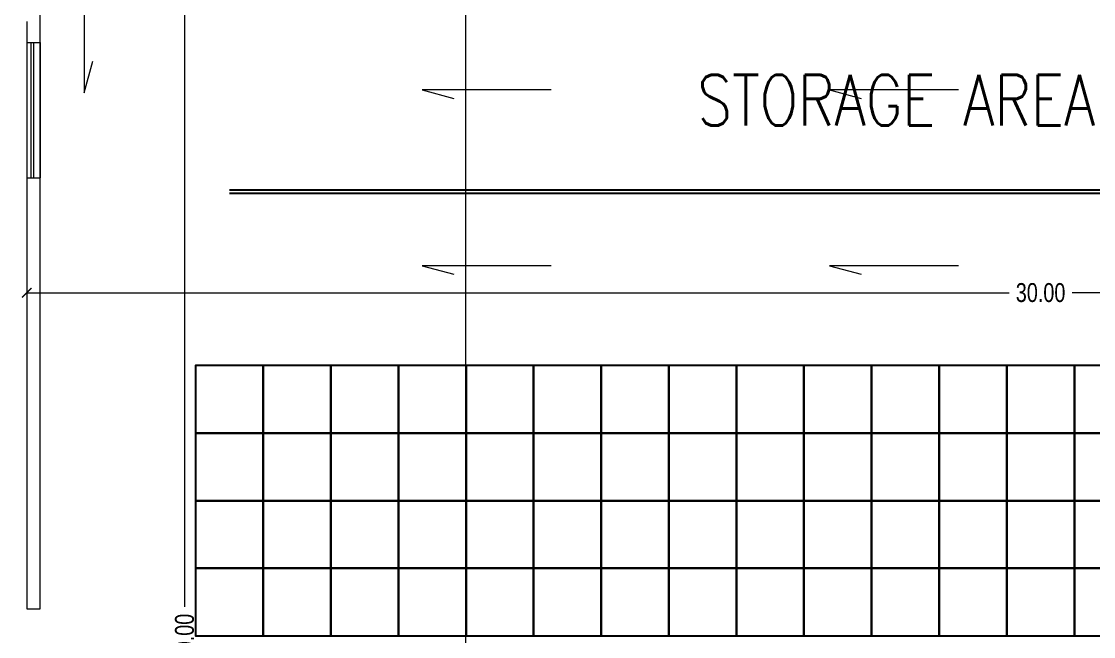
# Model space of a CAD drawing. Header units: millimetres. Extents: x -401 to 2889, y -234 to 146.
# Drawn here: x -81.37 to -65.51, y -42.98 to -33.88 of the extents above; entities that cross this region are included whole.
import ezdxf

# ---------------------------------------------------------------- set-up
doc = ezdxf.new("R2010")
doc.units = ezdxf.units.MM
doc.header["$LTSCALE"] = 3
doc.header["$MEASUREMENT"] = 0
for name, pattern in [('AXES2', [1.125, 0.75, -0.125, 0.125, -0.125]), ('CENTER', [50.8, 31.75, -6.35, 6.35, -6.35]), ('CONTINU', [0])]:
    doc.linetypes.add(name, pattern=pattern)
doc.layers.get('0').update_dxf_attribs({"color": 3, "lineweight": 9})
for name, color, linetype, lineweight in [('Drw - Arch - brick (0.20)', 7, 'CONTINU', 20), ('Drw - Arch - Window (0.05)', 4, 'CONTINU', 5), ('Drw - Dimension', 1, 'CONTINU', 0), ('Drw - Fram', 2, 'Continuous', 25), ('text', 7, 'Continuous', 0)]:
    doc.layers.add(name, color=color, linetype=linetype, lineweight=lineweight)
doc.layers.add('Layer7', color=8, linetype='Continuous')
doc.styles.add('drwazah arabic', font='ARIALUNI.TTF', dxfattribs={"width": 0.75})
doc.styles.get("Standard").update_dxf_attribs({"font": 'simplex.shx', "width": 0.8})
doc.dimstyles.new('Arch A-D 1-200m', dxfattribs={"dimscale": 2, "dimtxt": 0.14, "dimasz": 0.07, "dimexe": 0, "dimexo": 0, "dimgap": 0.05, "dimtad": 0, "dimzin": 1, "dimdsep": 46, "dimtxsty": 'drwazah arabic', "dimblk": 'ARCHTICK', "dimcen": 0, "dimse1": 1, "dimse2": 1, "dimclrd": 9, "dimclre": 9, "dimclrt": 6, "dimaunit": 2, "dimazin": 0, "dimtfac": 1, "dimtmove": 0, "dimatfit": 0, "dimldrblk": 'ARCHTICK', "dimfxl": 0.18, "dimtolj": 1, "dimtzin": 0, "dimlwd": 9, "dimlwe": 9, "dimarcsym": 2})

# ---------------------------------------------------------------- blocks, each defined once
blk = doc.blocks.new('_ArchTick')
at = {"color": 0, "linetype": 'ByBlock', "const_width": 0.15}
blk.add_lwpolyline([(-0.5, -0.5), (0.5, 0.5)], dxfattribs=at)
blk = doc.blocks.new('*D226')
at = {"layer": 'Defpoints', "color": 0, "transparency": 16777216}
for p in [(-81.295, -35.994), (-81.295, -37.892), (-51.295, -39.648)]:
    blk.add_point(p, dxfattribs=at)
at = {"layer": 'Drw - Dimension', "color": 9, "linetype": 'ByBlock', "lineweight": 9, "transparency": 16777216}
for p, q in [((-81.295, -37.892), (-66.762, -37.892)), ((-51.295, -37.892), (-65.828, -37.892))]:
    blk.add_line(p, q, dxfattribs=at)
at = {"layer": 'Drw - Dimension', "color": 9, "lineweight": 9, "transparency": 16777216, "xscale": 0.14, "yscale": 0.14, "zscale": 0.14, "rotation": 180}
blk.add_blockref('_ArchTick', (-81.295, -37.892), dxfattribs=at)
at = {"layer": 'Drw - Dimension', "color": 9, "lineweight": 9, "transparency": 16777216, "xscale": 0.14, "yscale": 0.14, "zscale": 0.14}
blk.add_blockref('_ArchTick', (-51.295, -37.892), dxfattribs=at)
at = {"layer": 'Drw - Dimension', "color": 6, "transparency": 16777216, "insert": (-66.295, -37.892), "char_height": 0.28, "attachment_point": 5, "style": 'drwazah arabic'}
blk.add_mtext('\\A1;30.00', dxfattribs=at)
blk = doc.blocks.new('*D227')
at = {"layer": 'Defpoints', "color": 0, "transparency": 16777216}
for p in [(-77.878, -23.012), (-78.959, -63.012), (-77.878, -63.012)]:
    blk.add_point(p, dxfattribs=at)
at = {"layer": 'Drw - Dimension', "color": 9, "linetype": 'ByBlock', "lineweight": 9, "transparency": 16777216}
for p, q in [((-78.959, -23.012), (-78.959, -42.545)), ((-78.959, -63.012), (-78.959, -43.479))]:
    blk.add_line(p, q, dxfattribs=at)
at = {"layer": 'Drw - Dimension', "color": 9, "lineweight": 9, "transparency": 16777216, "xscale": 0.14, "yscale": 0.14, "zscale": 0.14}
for p, rotation in [((-78.959, -23.012), 90), ((-78.959, -63.012), 270)]:
    blk.add_blockref('_ArchTick', p, dxfattribs=dict(at, rotation=rotation))
at = {"layer": 'Drw - Dimension', "color": 6, "transparency": 16777216, "insert": (-78.959, -43.012), "char_height": 0.28, "attachment_point": 5, "rotation": 90, "style": 'drwazah arabic'}
blk.add_mtext('\\A1;40.00', dxfattribs=at)

msp = doc.modelspace()

# ---------------------------------------------------------------- linework, layer by layer
at = {"linetype": 'AXES2'}
for p, q in [((-80.444, -33.025), (-80.444, -34.934)), ((-80.444, -34.934), (-80.318, -34.464)), ((-73.537, -34.89), (-75.446, -34.89)), ((-75.446, -34.89), (-74.976, -35.016)), ((-67.511, -34.89), (-69.42, -34.89)), ((-69.42, -34.89), (-68.95, -35.016)), ((-73.537, -37.493), (-75.446, -37.493)), ((-75.446, -37.493), (-74.976, -37.619)), ((-67.511, -37.493), (-69.42, -37.493)), ((-69.42, -37.493), (-68.95, -37.619))]:
    msp.add_line(p, q, dxfattribs=at)
at = {"color": 6, "linetype": 'CENTER', "ltscale": 0.01, "const_width": 0.02}
msp.add_lwpolyline([(-74.801, -65.968), (-74.801, -65.338), (-74.801, -65.694), (-74.801, -14.493), (-74.163, -14.493)], dxfattribs=at)
at = {"layer": 'Drw - Arch - brick (0.20)'}
for p, q in [((-81.295, -34.187), (-81.095, -34.187)), ((-81.295, -36.191), (-81.095, -36.191))]:
    msp.add_line(p, q, dxfattribs=at)
msp.add_lwpolyline([(-81.295, -33.875), (-81.295, -42.572), (-81.095, -42.572), (-81.095, -23.212), (-55.195, -23.212)], dxfattribs=at)
at = {"layer": 'Drw - Arch - Window (0.05)'}
for p, q in [((-81.295, -34.187), (-81.295, -36.191)), ((-81.235, -34.187), (-81.235, -36.191)), ((-81.195, -34.187), (-81.195, -36.191)), ((-81.095, -34.187), (-81.095, -36.191))]:
    msp.add_line(p, q, dxfattribs=at)
at = {"layer": 'Drw - Fram'}
for p, q in [((-54.295, -36.375), (-78.295, -36.375)), ((-54.295, -36.425), (-78.295, -36.425))]:
    msp.add_line(p, q, dxfattribs=at)
at = {"layer": 'Layer7'}
for points in [[(-77.795, -38.972), (-78.795, -38.972), (-78.795, -39.972), (-77.795, -39.972)], [(-76.795, -38.972), (-77.795, -38.972), (-77.795, -39.972), (-76.795, -39.972)], [(-75.795, -38.972), (-76.795, -38.972), (-76.795, -39.972), (-75.795, -39.972)], [(-74.795, -38.972), (-75.795, -38.972), (-75.795, -39.972), (-74.795, -39.972)], [(-73.795, -38.972), (-74.795, -38.972), (-74.795, -39.972), (-73.795, -39.972)], [(-72.795, -38.972), (-73.795, -38.972), (-73.795, -39.972), (-72.795, -39.972)], [(-71.795, -38.972), (-72.795, -38.972), (-72.795, -39.972), (-71.795, -39.972)], [(-70.795, -38.972), (-71.795, -38.972), (-71.795, -39.972), (-70.795, -39.972)], [(-69.795, -38.972), (-70.795, -38.972), (-70.795, -39.972), (-69.795, -39.972)], [(-68.795, -38.972), (-69.795, -38.972), (-69.795, -39.972), (-68.795, -39.972)], [(-67.795, -38.972), (-68.795, -38.972), (-68.795, -39.972), (-67.795, -39.972)], [(-66.795, -38.972), (-67.795, -38.972), (-67.795, -39.972), (-66.795, -39.972)], [(-65.795, -38.972), (-66.795, -38.972), (-66.795, -39.972), (-65.795, -39.972)], [(-64.795, -38.972), (-65.795, -38.972), (-65.795, -39.972), (-64.795, -39.972)], [(-77.795, -39.972), (-78.795, -39.972), (-78.795, -40.972), (-77.795, -40.972)], [(-76.795, -39.972), (-77.795, -39.972), (-77.795, -40.972), (-76.795, -40.972)], [(-75.795, -39.972), (-76.795, -39.972), (-76.795, -40.972), (-75.795, -40.972)], [(-74.795, -39.972), (-75.795, -39.972), (-75.795, -40.972), (-74.795, -40.972)], [(-73.795, -39.972), (-74.795, -39.972), (-74.795, -40.972), (-73.795, -40.972)], [(-72.795, -39.972), (-73.795, -39.972), (-73.795, -40.972), (-72.795, -40.972)], [(-71.795, -39.972), (-72.795, -39.972), (-72.795, -40.972), (-71.795, -40.972)], [(-70.795, -39.972), (-71.795, -39.972), (-71.795, -40.972), (-70.795, -40.972)], [(-69.795, -39.972), (-70.795, -39.972), (-70.795, -40.972), (-69.795, -40.972)], [(-68.795, -39.972), (-69.795, -39.972), (-69.795, -40.972), (-68.795, -40.972)], [(-67.795, -39.972), (-68.795, -39.972), (-68.795, -40.972), (-67.795, -40.972)], [(-66.795, -39.972), (-67.795, -39.972), (-67.795, -40.972), (-66.795, -40.972)], [(-65.795, -39.972), (-66.795, -39.972), (-66.795, -40.972), (-65.795, -40.972)], [(-64.795, -39.972), (-65.795, -39.972), (-65.795, -40.972), (-64.795, -40.972)], [(-77.795, -40.972), (-78.795, -40.972), (-78.795, -41.972), (-77.795, -41.972)], [(-76.795, -40.972), (-77.795, -40.972), (-77.795, -41.972), (-76.795, -41.972)], [(-75.795, -40.972), (-76.795, -40.972), (-76.795, -41.972), (-75.795, -41.972)], [(-74.795, -40.972), (-75.795, -40.972), (-75.795, -41.972), (-74.795, -41.972)], [(-73.795, -40.972), (-74.795, -40.972), (-74.795, -41.972), (-73.795, -41.972)], [(-72.795, -40.972), (-73.795, -40.972), (-73.795, -41.972), (-72.795, -41.972)], [(-71.795, -40.972), (-72.795, -40.972), (-72.795, -41.972), (-71.795, -41.972)], [(-70.795, -40.972), (-71.795, -40.972), (-71.795, -41.972), (-70.795, -41.972)], [(-69.795, -40.972), (-70.795, -40.972), (-70.795, -41.972), (-69.795, -41.972)], [(-68.795, -40.972), (-69.795, -40.972), (-69.795, -41.972), (-68.795, -41.972)], [(-67.795, -40.972), (-68.795, -40.972), (-68.795, -41.972), (-67.795, -41.972)], [(-66.795, -40.972), (-67.795, -40.972), (-67.795, -41.972), (-66.795, -41.972)], [(-65.795, -40.972), (-66.795, -40.972), (-66.795, -41.972), (-65.795, -41.972)], [(-64.795, -40.972), (-65.795, -40.972), (-65.795, -41.972), (-64.795, -41.972)], [(-77.795, -41.972), (-78.795, -41.972), (-78.795, -42.972), (-77.795, -42.972)], [(-76.795, -41.972), (-77.795, -41.972), (-77.795, -42.972), (-76.795, -42.972)], [(-75.795, -41.972), (-76.795, -41.972), (-76.795, -42.972), (-75.795, -42.972)], [(-74.795, -41.972), (-75.795, -41.972), (-75.795, -42.972), (-74.795, -42.972)], [(-73.795, -41.972), (-74.795, -41.972), (-74.795, -42.972), (-73.795, -42.972)], [(-72.795, -41.972), (-73.795, -41.972), (-73.795, -42.972), (-72.795, -42.972)], [(-71.795, -41.972), (-72.795, -41.972), (-72.795, -42.972), (-71.795, -42.972)], [(-70.795, -41.972), (-71.795, -41.972), (-71.795, -42.972), (-70.795, -42.972)], [(-69.795, -41.972), (-70.795, -41.972), (-70.795, -42.972), (-69.795, -42.972)], [(-68.795, -41.972), (-69.795, -41.972), (-69.795, -42.972), (-68.795, -42.972)], [(-67.795, -41.972), (-68.795, -41.972), (-68.795, -42.972), (-67.795, -42.972)], [(-66.795, -41.972), (-67.795, -41.972), (-67.795, -42.972), (-66.795, -42.972)], [(-65.795, -41.972), (-66.795, -41.972), (-66.795, -42.972), (-65.795, -42.972)], [(-64.795, -41.972), (-65.795, -41.972), (-65.795, -42.972), (-64.795, -42.972)]]:
    msp.add_lwpolyline(points, close=True, dxfattribs=at)

# ---------------------------------------------------------------- texts
at = {"layer": 'text', "insert": (-71.375, -34.667), "char_height": 0.75, "attachment_point": 1}
msp.add_mtext_dynamic_manual_height_columns('STORAGE AREA', width=23.1916, gutter_width=12.5, heights=[0], dxfattribs=at)

# ---------------------------------------------------------------- dimensions: what is measured, and where the dimension line sits
at = {"layer": 'Drw - Dimension'}
dim = msp.add_linear_dim(base=(-78.959, -63.012), p1=(-77.878, -23.012), p2=(-77.878, -63.012), angle=90, dimstyle='Arch A-D 1-200m', dxfattribs=at)
dim.commit()
dim.dimension.update_dxf_attribs({"geometry": '*D227', "text_midpoint": (-78.959, -43.012)})
dim = msp.add_linear_dim(base=(-81.295, -37.892), p1=(-51.295, -39.648), p2=(-81.295, -35.994), dimstyle='Arch A-D 1-200m', dxfattribs=at)
dim.commit()
dim.dimension.update_dxf_attribs({"geometry": '*D226', "text_midpoint": (-66.295, -37.892)})

doc.saveas('drawing.dxf')
